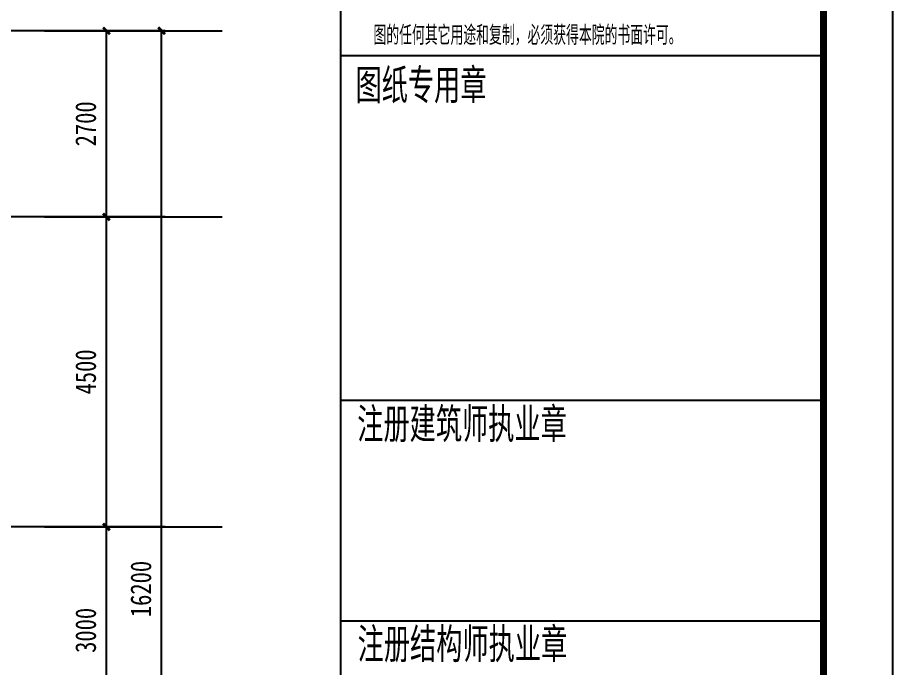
# Model space of a CAD drawing. Extents: x -144902 to 588294, y -160863 to 65494.
# Drawn here: x 51011 to 63700, y -116824 to -107377 of the extents above; entities that cross this region are included whole.
import ezdxf
from ezdxf.enums import TextEntityAlignment as Align

# ---------------------------------------------------------------- set-up
doc = ezdxf.new("R2010")
doc.units = 0
doc.header["$LTSCALE"] = 100
doc.linetypes.add('ACAD_ISO04W100', pattern=[30.5, 24, -3, 0.5, -3])
doc.layers.get('0').update_dxf_attribs({"linetype": 'CONTINUOUS'})
doc.layers.get('Defpoints').update_dxf_attribs({"linetype": 'CONTINUOUS'})
for name, color, linetype in [('1508', 2, 'CONTINUOUS'), ('AXIS', 3, 'CONTINUOUS'), ('DOTE', 253, 'ACAD_ISO04W100'), ('PUB_TITLE', 4, 'CONTINUOUS'), ('tk', 7, 'CONTINUOUS'), ('tk图框', 7, 'CONTINUOUS')]:
    doc.layers.add(name, color=color, linetype=linetype)
doc.styles.add('DIM_FONT', font='SIMHEI.TTF', dxfattribs={"width": 0.8})
doc.styles.add('HZTXT2', font='tssdeng.shx', dxfattribs={"width": 0.7, "bigfont": 'tssdchn.shx'})
doc.dimstyles.new('DIMN', dxfattribs={"dimtxt": 300, "dimasz": 100, "dimexe": 250, "dimexo": 300, "dimgap": 150, "dimtad": 1, "dimdec": 0, "dimzin": 0, "dimdsep": 46, "dimtxsty": 'DIM_FONT', "dimblk": 'ARCHTICK', "dimcen": 0.09, "dimclrt": 7, "dimazin": 2, "dimtfac": 1, "dimtdec": 0, "dimtix": 1, "dimtmove": 2, "dimatfit": 3, "dimfxl": 1, "dimtolj": 1, "dimtzin": 0, "dimarcsym": 0})

# ---------------------------------------------------------------- blocks, each defined once
blk = doc.blocks.new('A$C00BC0004')
at = {"layer": 'tk图框', "color": 2, "style": 'HZTXT2', "width": 0.7}
blk.add_text('图的任何其它用途和复制，必须获得本院的书面许可。', height=280, dxfattribs=at).set_placement((-6527, -5312))
blk = doc.blocks.new('A1tk')
at = {"layer": 'PUB_TITLE'}
for p, q in [((76100, 52932), (83100, 52932)), ((76100, 47932), (83100, 47932)), ((76100, 47932), (83100, 47932)), ((76100, 44732), (83100, 44732))]:
    blk.add_line(p, q, dxfattribs=at)
at = {"layer": 'tk'}
blk.add_line((76100, 1000), (76100, 58400), dxfattribs=at)
at = {"layer": 'tk', "color": 5}
blk.add_lwpolyline([(0, 0), (0, 59400), (84100, 59400), (84100, 0)], close=True, dxfattribs=at)
at = {"layer": 'tk', "const_width": 100}
blk.add_lwpolyline([(2500, 1000), (83100, 1000), (83100, 58400), (2500, 58400)], close=True, dxfattribs=at)
at = {"layer": 'tk图框'}
blk.add_blockref('A$C00BC0004', (83100, 58400), dxfattribs=at)
at = {"layer": 'PUB_TITLE', "style": 'HZTXT2', "width": 0.8}
for s, p in [('图纸专用章', (77262, 52521)), ('注册建筑师执业章', (77857, 47602)), ('注册结构师执业章', (77863, 44409))]:
    blk.add_text(s, height=500, dxfattribs=at).set_placement(p, align=Align.MIDDLE)
blk = doc.blocks.new('_ArchTick')
at = {"color": 0, "linetype": 'ByBlock', "const_width": 0.4}
blk.add_lwpolyline([(-0.5, -0.5), (0.5, 0.5)], dxfattribs=at)
blk = doc.blocks.new('*D1191')
at = {"layer": 'AXIS', "color": 0, "lineweight": -2}
for p, q in [((51701, -107570), (53351, -107570)), ((53101, -123770), (53101, -107570)), ((51701, -123770), (53351, -123770))]:
    blk.add_line(p, q, dxfattribs=at)
at = {"layer": 'Defpoints', "color": 0}
for p in [(51401, -107570), (53101, -107570), (51401, -123770)]:
    blk.add_point(p, dxfattribs=at)
at = {"layer": 'AXIS', "color": 0, "lineweight": -2, "xscale": 100, "yscale": 100, "zscale": 100}
for p, rotation in [((53101, -107570), 90), ((53101, -123770), 270)]:
    blk.add_blockref('_ArchTick', p, dxfattribs=dict(at, rotation=rotation))
at = {"layer": 'AXIS', "color": 7, "insert": (52801, -115670), "char_height": 300, "attachment_point": 5, "rotation": 90, "style": 'DIM_FONT'}
blk.add_mtext('\\A1;16200', dxfattribs=at)
blk = doc.blocks.new('*D1192')
at = {"layer": 'AXIS', "color": 0, "lineweight": -2}
for p, q in [((51701, -114770), (52551, -114770)), ((52301, -117770), (52301, -114770)), ((51701, -117770), (52551, -117770))]:
    blk.add_line(p, q, dxfattribs=at)
at = {"layer": 'Defpoints', "color": 0}
for p in [(51401, -114770), (52301, -114770), (51401, -117770)]:
    blk.add_point(p, dxfattribs=at)
at = {"layer": 'AXIS', "color": 0, "lineweight": -2, "xscale": 100, "yscale": 100, "zscale": 100}
for p, rotation in [((52301, -114770), 90), ((52301, -117770), 270)]:
    blk.add_blockref('_ArchTick', p, dxfattribs=dict(at, rotation=rotation))
at = {"layer": 'AXIS', "color": 7, "insert": (52001, -116270), "char_height": 300, "attachment_point": 5, "rotation": 90, "style": 'DIM_FONT'}
blk.add_mtext('\\A1;3000', dxfattribs=at)
blk = doc.blocks.new('*D1195')
at = {"layer": 'AXIS', "color": 0, "lineweight": -2}
for p, q in [((51701, -107570), (52551, -107570)), ((52301, -110270), (52301, -107570)), ((51701, -110270), (52551, -110270))]:
    blk.add_line(p, q, dxfattribs=at)
at = {"layer": 'Defpoints', "color": 0}
for p in [(51401, -107570), (52301, -107570), (51401, -110270)]:
    blk.add_point(p, dxfattribs=at)
at = {"layer": 'AXIS', "color": 0, "lineweight": -2, "xscale": 100, "yscale": 100, "zscale": 100}
for p, rotation in [((52301, -107570), 90), ((52301, -110270), 270)]:
    blk.add_blockref('_ArchTick', p, dxfattribs=dict(at, rotation=rotation))
at = {"layer": 'AXIS', "color": 7, "insert": (52001, -108920), "char_height": 300, "attachment_point": 5, "rotation": 90, "style": 'DIM_FONT'}
blk.add_mtext('\\A1;2700', dxfattribs=at)
blk = doc.blocks.new('*D1197')
at = {"layer": 'AXIS', "color": 0, "lineweight": -2}
for p, q in [((51701, -110270), (52551, -110270)), ((52301, -114770), (52301, -110270)), ((51701, -114770), (52551, -114770))]:
    blk.add_line(p, q, dxfattribs=at)
at = {"layer": 'Defpoints', "color": 0}
for p in [(51401, -110270), (52301, -110270), (51401, -114770)]:
    blk.add_point(p, dxfattribs=at)
at = {"layer": 'AXIS', "color": 0, "lineweight": -2, "xscale": 100, "yscale": 100, "zscale": 100}
for p, rotation in [((52301, -110270), 90), ((52301, -114770), 270)]:
    blk.add_blockref('_ArchTick', p, dxfattribs=dict(at, rotation=rotation))
at = {"layer": 'AXIS', "color": 7, "insert": (52001, -112520), "char_height": 300, "attachment_point": 5, "rotation": 90, "style": 'DIM_FONT'}
blk.add_mtext('\\A1;4500', dxfattribs=at)

msp = doc.modelspace()

# ---------------------------------------------------------------- linework, layer by layer
at = {"layer": 'AXIS'}
for p, q in [((51401.224, -107570.276), (53980.678, -107570.276)), ((51401.224, -110270.276), (53980.678, -110270.276)), ((51401.224, -114770.276), (53980.678, -114770.276))]:
    msp.add_line(p, q, dxfattribs=at)
at = {"layer": 'DOTE'}
for p, q in [((53151.167, -107570.276), (36973.848, -107570.276)), ((53151.167, -110270.276), (36973.848, -110270.276)), ((53151.167, -114770.276), (36973.848, -114770.276))]:
    msp.add_line(p, q, dxfattribs=at)

# ---------------------------------------------------------------- block references
at = {"layer": '1508'}
msp.add_blockref('A1tk', (-20399.668, -160862.678), dxfattribs=at)

# ---------------------------------------------------------------- dimensions: what is measured, and where the dimension line sits
at = {"layer": 'AXIS'}
for p1, p2, distance, picture, middle in [((51401.224, -123770.276), (51401.224, -107570.276), -1699.686, '*D1191', (52800.91, -115670.276)), ((51401.224, -110270.276), (51401.224, -107570.276), -899.686, '*D1195', (52000.91, -108920.276)), ((51401.224, -114770.276), (51401.224, -110270.276), -899.686, '*D1197', (52000.91, -112520.276)), ((51401.224, -117770.276), (51401.224, -114770.276), -899.686, '*D1192', (52000.91, -116270.276))]:
    dim = msp.add_aligned_dim(p1=p1, p2=p2, distance=distance, dimstyle='DIMN', dxfattribs=at)
    dim.commit()
    dim.dimension.update_dxf_attribs({"geometry": picture, "text_midpoint": middle})

doc.saveas('drawing.dxf')
